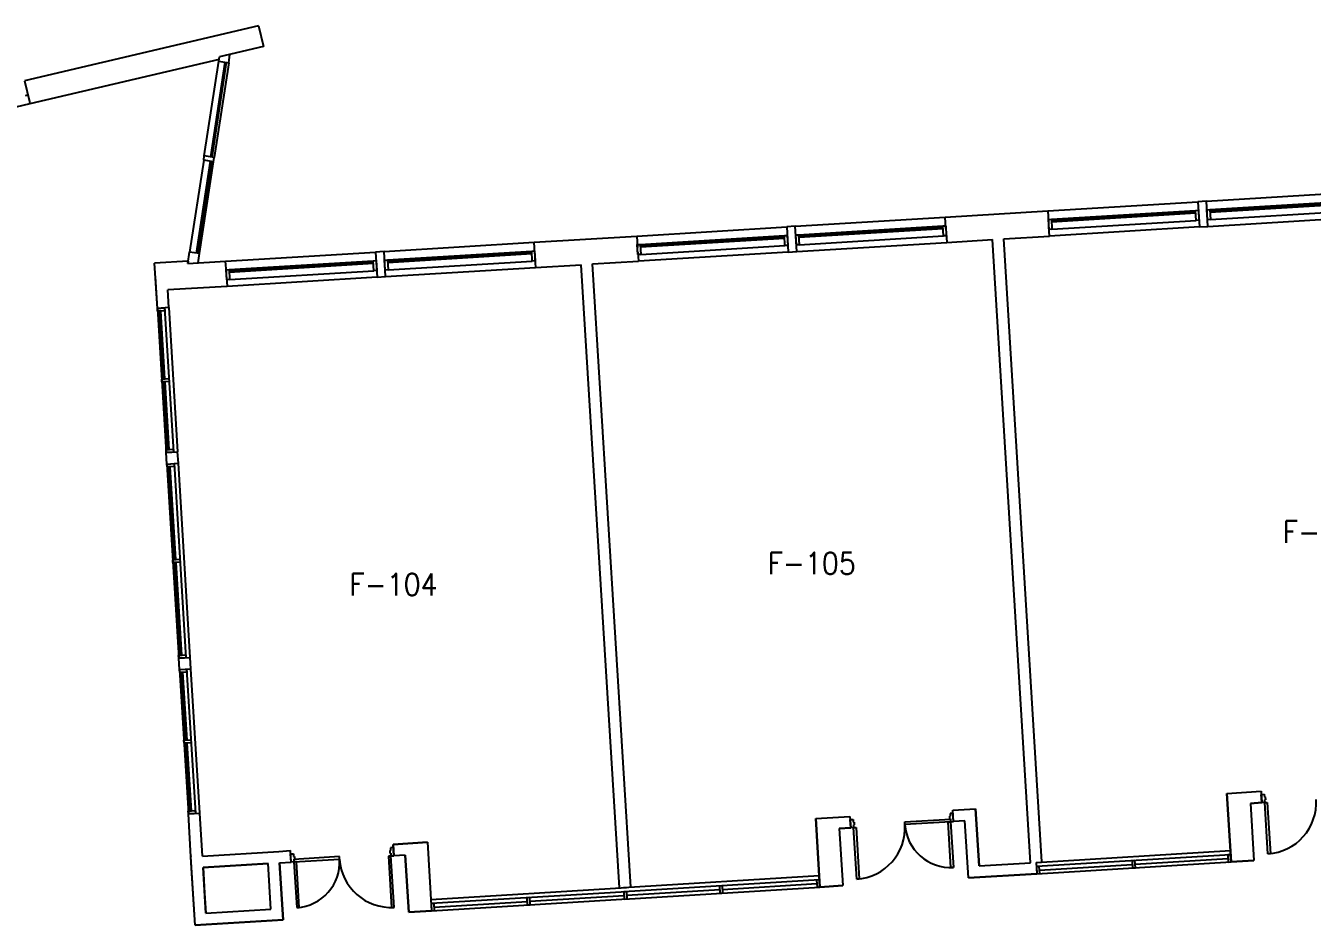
# Model space of a CAD drawing. Header units: inches. Extents: x -2 to 15026, y -1056 to 7065.
# Drawn here: x 9577 to 10477, y 6234 to 6863 of the extents above; entities that cross this region are included whole.
import ezdxf
from ezdxf.enums import TextEntityAlignment as Align

# ---------------------------------------------------------------- set-up
doc = ezdxf.new("R2010")
doc.units = ezdxf.units.IN
doc.header["$LTSCALE"] = 48
doc.header["$MEASUREMENT"] = 0
doc.layers.get('0').update_dxf_attribs({"linetype": 'CONTINUOUS'})
for name, color, linetype in [('A-DOOR', 5, 'CONTINUOUS'), ('A-GLAZ', 1, 'CONTINUOUS'), ('A-GLAZ-DETL', 5, 'CONTINUOUS'), ('A-WALL', 7, 'CONTINUOUS'), ('A-WALL-SILL', 3, 'CONTINUOUS'), ('SP-RMNO', 7, 'CONTINUOUS'), ('SP-ROOM', 7, 'CONTINUOUS')]:
    doc.layers.add(name, color=color, linetype=linetype)
doc.styles.add('ROMANS', font='ROMANS', dxfattribs={"width": 0.78})

# ---------------------------------------------------------------- blocks, each defined once
blk = doc.blocks.new('FMGRM1')
at = {"style": 'ROMANS', "width": 0.9}
for tag, p in [('DATA1', (0, -0.2836)), ('DATA2', (0, -0.443)), ('DATA3', (0, -0.6024)), ('DATA4', (0, -0.7618)), ('DATA5', (0, -0.9213))]:
    blk.add_attdef(tag, text='', height=0.1172, dxfattribs=at).set_placement(p, align=Align.CENTER)
at = {"layer": 'SP-RMNO', "style": 'ROMANS', "width": 0.9}
blk.add_attdef('RMNUMB', text='', height=0.16, dxfattribs=at).set_placement((0, 0), align=Align.MIDDLE)

msp = doc.modelspace()

# ---------------------------------------------------------------- linework, layer by layer
at = {"layer": 'A-DOOR', "linetype": 'Continuous'}
for p, q in [((10441.15, 6325.62), (10443.15, 6325.74)), ((10441.5, 6319.88), (10441.15, 6325.62)), ((10443.15, 6325.74), (10443.26, 6323.81)), ((10443.26, 6323.81), (10443.89, 6323.85)), ((10443.89, 6323.85), (10444, 6321.97)), ((10443.5, 6320), (10441.5, 6319.88)), ((10444, 6321.97), (10443.38, 6321.94)), ((10443.38, 6321.94), (10443.5, 6320)), ((10443.5, 6320), (10445.24, 6320.11)), ((10445.7, 6284.07), (10443.5, 6320)), ((10445.24, 6320.11), (10447.45, 6284.17)), ((10153.69, 6308.04), (10155.68, 6308.16)), ((10154.04, 6302.3), (10153.69, 6308.04)), ((10155.68, 6308.16), (10155.8, 6306.23)), ((10155.8, 6306.23), (10156.43, 6306.26)), ((10156.43, 6306.26), (10156.54, 6304.39)), ((10191.86, 6306.37), (10223.8, 6308.32)), ((10191.97, 6304.62), (10191.86, 6306.37)), ((10223.91, 6306.58), (10191.97, 6304.62)), ((10222.16, 6306.47), (10223.91, 6306.58)), ((10224.12, 6274.53), (10222.16, 6306.47)), ((10223.68, 6310.38), (10223.05, 6310.34)), ((10223.05, 6310.34), (10223.17, 6308.47)), ((10223.17, 6308.47), (10223.79, 6308.51)), ((10225.56, 6312.44), (10223.56, 6312.32)), ((10223.56, 6312.32), (10223.68, 6310.38)), ((10223.79, 6308.51), (10223.91, 6306.58)), ((10223.8, 6308.32), (10223.91, 6306.58)), ((10223.91, 6306.58), (10225.91, 6306.7)), ((10223.91, 6306.58), (10225.87, 6274.64)), ((10225.91, 6306.7), (10225.56, 6312.44)), ((10156.04, 6302.42), (10154.04, 6302.3)), ((10156.54, 6304.39), (10155.92, 6304.35)), ((10155.92, 6304.35), (10156.04, 6302.42)), ((10156.04, 6302.42), (10157.78, 6302.53)), ((10158.24, 6266.48), (10156.04, 6302.42)), ((10157.78, 6302.53), (10159.98, 6266.59)), ((9834.28, 6288.5), (9832.29, 6288.38)), ((9832.29, 6288.38), (9832.41, 6286.45)), ((9834.64, 6282.76), (9834.28, 6288.5)), ((9762.41, 6284.1), (9764.41, 6284.22)), ((9762.77, 6278.36), (9762.41, 6284.1)), ((9764.41, 6284.22), (9764.53, 6282.29)), ((9764.53, 6282.29), (9765.15, 6282.32)), ((9765.27, 6280.45), (9764.64, 6280.42)), ((9764.64, 6280.42), (9764.76, 6278.48)), ((9796.6, 6282.18), (9764.66, 6280.23)), ((9764.66, 6280.23), (9764.76, 6278.48)), ((9764.76, 6278.48), (9796.7, 6280.44)), ((9766.51, 6278.59), (9764.76, 6278.48)), ((9765.15, 6282.32), (9765.27, 6280.45)), ((9768.47, 6246.65), (9766.51, 6278.59)), ((9796.7, 6280.44), (9796.6, 6282.18)), ((9832.64, 6282.64), (9830.89, 6282.53)), ((9830.89, 6282.53), (9833.09, 6246.6)), ((9832.41, 6286.45), (9831.78, 6286.41)), ((9831.78, 6286.41), (9831.9, 6284.54)), ((9831.9, 6284.54), (9832.52, 6284.57)), ((9832.52, 6284.57), (9832.64, 6282.64)), ((9832.64, 6282.64), (9834.64, 6282.76)), ((9834.84, 6246.7), (9832.64, 6282.64)), ((10447.45, 6284.17), (10445.7, 6284.07)), ((9764.76, 6278.48), (9762.77, 6278.36)), ((9764.76, 6278.48), (9766.72, 6246.54)), ((10225.87, 6274.64), (10224.12, 6274.53)), ((10159.98, 6266.59), (10158.24, 6266.48)), ((9766.72, 6246.54), (9768.47, 6246.65)), ((9833.09, 6246.6), (9834.84, 6246.7))]:
    msp.add_line(p, q, dxfattribs=at)
for centre, radius, start, end in [((10443.5, 6320), 36, 273.50548, 3.50548), ((10156.04, 6302.42), 36, 273.50548, 3.50548), ((10223.91, 6306.58), 32, 183.50549, 273.50549), ((9764.76, 6278.48), 32, 273.50548, 3.50548), ((9832.64, 6282.64), 36, 183.50549, 273.50549)]:
    msp.add_arc(centre, radius, start, end, dxfattribs=at)
msp.add_point((9692.74, 6282.6), dxfattribs=at)
at = {"layer": 'A-GLAZ', "linetype": 'Continuous'}
for p, q in [((9706.58, 6771.24), (9716.69, 6837.46)), ((9707.57, 6771.09), (9717.68, 6837.31)), ((9706.12, 6768.27), (9696.32, 6704.07)), ((9707.11, 6768.12), (9697.31, 6703.92)), ((10405.13, 6734.43), (10505.94, 6740.6)), ((10506, 6739.6), (10405.19, 6733.43)), ((10506.06, 6738.6), (10405.25, 6732.44)), ((10294.33, 6727.66), (10395.14, 6733.82)), ((10395.21, 6732.82), (10294.39, 6726.66)), ((10395.27, 6731.83), (10294.46, 6725.66)), ((10405.55, 6727.44), (10506.36, 6733.61)), ((10117.66, 6716.85), (10218.47, 6723.02)), ((10218.54, 6722.02), (10117.72, 6715.85)), ((10218.6, 6721.02), (10117.79, 6714.85)), ((10294.76, 6720.67), (10395.57, 6726.83)), ((10006.87, 6710.07), (10107.68, 6716.24)), ((10107.74, 6715.24), (10006.93, 6709.08)), ((10107.8, 6714.24), (10006.99, 6708.08)), ((10118.09, 6709.86), (10218.9, 6716.03)), ((9830.2, 6699.27), (9931.01, 6705.43)), ((9931.07, 6704.44), (9830.26, 6698.27)), ((9931.13, 6703.44), (9830.32, 6697.27)), ((10007.3, 6703.09), (10108.11, 6709.25)), ((9719.41, 6692.49), (9820.22, 6698.66)), ((9820.28, 6697.66), (9719.47, 6691.49)), ((9820.34, 6696.66), (9719.53, 6690.5)), ((9830.63, 6692.28), (9931.44, 6698.45)), ((9719.83, 6685.5), (9820.65, 6691.67)), ((9674.33, 6665.69), (9680.5, 6564.88)), ((9670.46, 6663.45), (9673.36, 6616.04)), ((9671.46, 6663.51), (9674.36, 6616.1)), ((9673.49, 6614.04), (9676.39, 6566.63)), ((9674.48, 6614.1), (9677.38, 6566.69)), ((9677.12, 6554.65), (9681.09, 6489.77)), ((9678.12, 6554.71), (9682.08, 6489.84)), ((9680.99, 6556.89), (9689.29, 6421.15)), ((9681.21, 6487.78), (9685.18, 6422.9)), ((9682.21, 6487.84), (9686.17, 6422.96)), ((9685.91, 6410.92), (9688.81, 6363.51)), ((9686.91, 6410.98), (9689.81, 6363.57)), ((9689.78, 6413.16), (9695.95, 6312.35)), ((9688.93, 6361.51), (9691.83, 6314.1)), ((9689.93, 6361.57), (9692.83, 6314.16)), ((10419.68, 6283.48), (10283.94, 6275.18)), ((10352.96, 6276.89), (10417.84, 6280.86)), ((10286.09, 6272.8), (10350.96, 6276.77)), ((10132.22, 6265.9), (9995.48, 6257.53)), ((10064.5, 6259.25), (10130.38, 6263.28)), ((9997.47, 6257.66), (9860.73, 6249.29)), ((9929.75, 6251.01), (9995.63, 6255.04)), ((9997.62, 6255.16), (10062.5, 6259.13)), ((9862.88, 6246.92), (9927.76, 6250.89))]:
    msp.add_line(p, q, dxfattribs=at)
at = {"layer": 'A-GLAZ-DETL', "linetype": 'Continuous'}
for p, q in [((9712.24, 6838.14), (9712.7, 6841.11)), ((9712.24, 6838.14), (9719.16, 6837.08)), ((9719.16, 6837.08), (9720.04, 6842.83)), ((9578.83, 6814.29), (9576.88, 6813.83)), ((9701.68, 6768.95), (9702.13, 6771.92)), ((9708.6, 6767.9), (9701.68, 6768.95)), ((9709.05, 6770.86), (9702.13, 6771.92)), ((9708.6, 6767.9), (9709.05, 6770.86)), ((10395.14, 6733.82), (10397.14, 6733.94)), ((10395.57, 6726.83), (10395.14, 6733.82)), ((10397.14, 6733.94), (10397.57, 6726.96)), ((10403.13, 6734.31), (10405.13, 6734.43)), ((10403.56, 6727.32), (10403.13, 6734.31)), ((10405.13, 6734.43), (10405.55, 6727.44)), ((10218.47, 6723.02), (10220.47, 6723.14)), ((10218.9, 6716.03), (10218.47, 6723.02)), ((10220.47, 6723.14), (10220.9, 6716.15)), ((10292.34, 6727.53), (10294.33, 6727.66)), ((10292.76, 6720.55), (10292.34, 6727.53)), ((10294.76, 6720.67), (10292.76, 6720.55)), ((10294.33, 6727.66), (10294.76, 6720.67)), ((10397.57, 6726.96), (10395.57, 6726.83)), ((10405.55, 6727.44), (10403.56, 6727.32)), ((10107.68, 6716.24), (10109.68, 6716.36)), ((10108.11, 6709.25), (10107.68, 6716.24)), ((10109.68, 6716.36), (10110.11, 6709.37)), ((10115.67, 6716.73), (10117.66, 6716.85)), ((10116.09, 6709.74), (10115.67, 6716.73)), ((10117.66, 6716.85), (10118.09, 6709.86)), ((10220.9, 6716.15), (10218.9, 6716.03)), ((9690.65, 6696.74), (9691.87, 6704.75)), ((9698.79, 6703.69), (9691.87, 6704.75)), ((9697.8, 6697.18), (9698.79, 6703.69)), ((9931.01, 6705.43), (9933.01, 6705.56)), ((9931.44, 6698.45), (9931.01, 6705.43)), ((9933.01, 6705.56), (9933.44, 6698.57)), ((10004.87, 6709.95), (10006.87, 6710.07)), ((10005.3, 6702.96), (10004.87, 6709.95)), ((10007.3, 6703.09), (10005.3, 6702.96)), ((10006.87, 6710.07), (10007.3, 6703.09)), ((10110.11, 6709.37), (10108.11, 6709.25)), ((10118.09, 6709.86), (10116.09, 6709.74)), ((9690.9, 6698.39), (9690.65, 6696.74)), ((9717.41, 6692.37), (9719.41, 6692.49)), ((9717.84, 6685.38), (9717.41, 6692.37)), ((9719.41, 6692.49), (9719.83, 6685.5)), ((9820.22, 6698.66), (9822.22, 6698.78)), ((9820.65, 6691.67), (9820.22, 6698.66)), ((9822.22, 6698.78), (9822.64, 6691.79)), ((9828.2, 6699.15), (9830.2, 6699.27)), ((9828.63, 6692.16), (9828.2, 6699.15)), ((9830.2, 6699.27), (9830.63, 6692.28)), ((9933.44, 6698.57), (9931.44, 6698.45)), ((9719.83, 6685.5), (9717.84, 6685.38)), ((9822.64, 6691.79), (9820.65, 6691.67)), ((9830.63, 6692.28), (9828.63, 6692.16))]:
    msp.add_line(p, q, dxfattribs=at)
for points in [[(9674.46, 6663.69), (9669.47, 6663.39), (9669.34, 6665.38), (9674.33, 6665.69)], [(9677.48, 6614.29), (9672.49, 6613.98), (9672.37, 6615.98), (9677.36, 6616.28)], [(9680.5, 6564.88), (9675.51, 6564.57), (9675.39, 6566.57), (9680.38, 6566.87)], [(9681.11, 6554.9), (9676.12, 6554.59), (9676, 6556.59), (9680.99, 6556.89)], [(9685.2, 6488.02), (9680.21, 6487.72), (9680.09, 6489.71), (9685.08, 6490.02)], [(9689.29, 6421.15), (9684.3, 6420.84), (9684.18, 6422.84), (9689.17, 6423.14)], [(9689.9, 6411.17), (9684.91, 6410.86), (9684.79, 6412.86), (9689.78, 6413.16)], [(9692.92, 6361.76), (9687.93, 6361.45), (9687.81, 6363.45), (9692.8, 6363.75)], [(9695.95, 6312.35), (9690.95, 6312.04), (9690.83, 6314.04), (9695.82, 6314.35)], [(10351.12, 6274.28), (10353.11, 6274.4), (10352.81, 6279.39), (10350.81, 6279.27)], [(10417.99, 6278.37), (10419.99, 6278.49), (10419.68, 6283.48), (10417.69, 6283.36)], [(10284.24, 6270.19), (10286.24, 6270.31), (10285.93, 6275.3), (10283.94, 6275.18)], [(10062.66, 6256.63), (10064.65, 6256.76), (10064.35, 6261.75), (10062.35, 6261.62)], [(10130.53, 6260.78), (10132.53, 6260.91), (10132.22, 6265.9), (10130.22, 6265.78)], [(9927.91, 6248.39), (9929.9, 6248.51), (9929.6, 6253.5), (9927.6, 6253.38)], [(9995.78, 6252.54), (9997.78, 6252.67), (9997.47, 6257.66), (9995.48, 6257.53)], [(9995.78, 6252.54), (9997.78, 6252.67), (9997.47, 6257.66), (9995.48, 6257.53)], [(9861.03, 6244.3), (9863.03, 6244.42), (9862.72, 6249.41), (9860.73, 6249.29)]]:
    msp.add_lwpolyline(points, close=True, dxfattribs=at)
at = {"layer": 'A-WALL', "linetype": 'Continuous'}
for p, q in [((9739.98, 6862.92), (9576.43, 6824.51)), ((9739.98, 6862.92), (9743.41, 6848.32)), ((9743.41, 6848.32), (9712.7, 6841.11)), ((9712.52, 6839.4), (9580.23, 6808.32)), ((9576.43, 6824.51), (9579.86, 6809.91)), ((9579.86, 6809.91), (9580.23, 6808.32)), ((10402.76, 6740.3), (10396.77, 6739.93)), ((10396.77, 6739.93), (10397.85, 6722.34)), ((10403.84, 6722.71), (10402.76, 6740.3)), ((10220.1, 6729.13), (10291.97, 6733.52)), ((10220.59, 6721.14), (10220.1, 6729.13)), ((10291.97, 6733.52), (10292.46, 6725.54)), ((10115.3, 6722.72), (10109.31, 6722.35)), ((10109.31, 6722.35), (10110.39, 6704.76)), ((10116.38, 6705.12), (10115.3, 6722.72)), ((10293.05, 6715.93), (10292.64, 6722.54)), ((10397.85, 6722.34), (10403.84, 6722.71)), ((9932.64, 6711.54), (10004.51, 6715.94)), ((9933.13, 6703.56), (9932.64, 6711.54)), ((10004.51, 6715.94), (10005, 6707.96)), ((10220.78, 6718.15), (10221.18, 6711.53)), ((10221.18, 6711.53), (10253.12, 6713.49)), ((10279.76, 6277.93), (10253.12, 6713.49)), ((10261.11, 6713.98), (10293.05, 6715.93)), ((10287.75, 6278.42), (10261.11, 6713.98)), ((9827.84, 6705.13), (9821.85, 6704.77)), ((9821.85, 6704.77), (9822.92, 6687.18)), ((9828.91, 6687.54), (9827.84, 6705.13)), ((10005.18, 6704.96), (10005.58, 6698.35)), ((10110.39, 6704.76), (10116.38, 6705.12)), ((9690.9, 6698.39), (9667.41, 6696.95)), ((9669.34, 6665.38), (9667.41, 6696.95)), ((9690.65, 6696.74), (9717.04, 6698.36)), ((9717.53, 6690.37), (9717.04, 6698.36)), ((9933.31, 6700.57), (9933.72, 6693.95)), ((9933.72, 6693.95), (9965.66, 6695.91)), ((9992.3, 6260.35), (9965.66, 6695.91)), ((9973.64, 6696.39), (10005.58, 6698.35)), ((10000.28, 6260.83), (9973.64, 6696.39)), ((9669.34, 6665.38), (9668, 6687.34)), ((9717.72, 6687.38), (9718.12, 6680.77)), ((9822.92, 6687.18), (9828.91, 6687.54)), ((9718.12, 6680.77), (9676.57, 6678.22)), ((9677.33, 6665.87), (9676.57, 6678.22)), ((9677.33, 6665.87), (9669.34, 6665.38)), ((9669.34, 6665.38), (9675.51, 6564.57)), ((9675.51, 6564.57), (9683.49, 6565.06)), ((9676, 6556.59), (9675.51, 6564.57)), ((9683.98, 6557.08), (9683.49, 6565.06)), ((9676, 6556.59), (9683.98, 6557.08)), ((9676, 6556.59), (9684.3, 6420.84)), ((9684.3, 6420.84), (9692.29, 6421.33)), ((9684.79, 6412.86), (9684.3, 6420.84)), ((9692.77, 6413.34), (9692.29, 6421.33)), ((9684.79, 6412.86), (9692.77, 6413.34)), ((9684.79, 6412.86), (9690.95, 6312.04)), ((10417.06, 6326.4), (10441.01, 6327.86)), ((10417.06, 6326.4), (10441.01, 6327.86)), ((10417.06, 6326.4), (10419.99, 6278.49)), ((10419.99, 6278.49), (10417.06, 6326.4)), ((10441.01, 6327.86), (10441.5, 6319.88)), ((10441.01, 6327.86), (10441.5, 6319.88)), ((10225.42, 6314.68), (10241.39, 6315.65)), ((10225.42, 6314.68), (10241.39, 6315.65)), ((10225.91, 6306.69), (10225.42, 6314.68)), ((10225.91, 6306.69), (10225.42, 6314.68)), ((10243.83, 6275.73), (10241.39, 6315.65)), ((10241.39, 6315.65), (10243.83, 6275.73)), ((10433.52, 6319.39), (10441.5, 6319.88)), ((10441.5, 6319.88), (10433.52, 6319.39)), ((10433.52, 6319.39), (10435.96, 6279.47)), ((10433.52, 6319.39), (10435.96, 6279.47)), ((9690.95, 6312.04), (9698.94, 6312.53)), ((9692.79, 6282.1), (9690.95, 6312.04)), ((9700.77, 6282.59), (9698.94, 6312.53)), ((10129.6, 6308.82), (10153.55, 6310.28)), ((10129.6, 6308.82), (10153.55, 6310.28)), ((10129.6, 6308.82), (10132.53, 6260.91)), ((10132.53, 6260.91), (10129.6, 6308.82)), ((10153.55, 6310.28), (10154.04, 6302.3)), ((10153.55, 6310.28), (10154.04, 6302.3)), ((10233.89, 6307.18), (10225.91, 6306.69)), ((10233.89, 6307.18), (10225.91, 6306.69)), ((10236.33, 6267.26), (10233.89, 6307.18)), ((10236.33, 6267.26), (10233.89, 6307.18)), ((10146.05, 6301.81), (10154.04, 6302.3)), ((10154.04, 6302.3), (10146.05, 6301.81)), ((10146.05, 6301.81), (10148.5, 6261.88)), ((10146.05, 6301.81), (10148.5, 6261.88)), ((9858.1, 6292.21), (9834.15, 6290.75)), ((9834.15, 6290.75), (9858.1, 6292.21)), ((9834.15, 6290.75), (9834.64, 6282.76)), ((9834.15, 6290.75), (9834.64, 6282.76)), ((9834.64, 6282.76), (9834.15, 6290.75)), ((9858.1, 6292.21), (9861.03, 6244.3)), ((9858.1, 6292.21), (9861.03, 6244.3)), ((9692.77, 6282.1), (9692.79, 6282.1)), ((9695.71, 6234.19), (9692.77, 6282.1)), ((9693.27, 6274.12), (9692.77, 6282.1)), ((9692.77, 6282.1), (9692.79, 6282.1)), ((9700.77, 6282.59), (9754.28, 6285.86)), ((9700.77, 6282.59), (9754.28, 6285.86)), ((9754.28, 6285.86), (9762.28, 6286.35)), ((9762.77, 6278.37), (9762.28, 6286.35)), ((9842.62, 6283.25), (9834.64, 6282.76)), ((9842.62, 6283.25), (9834.64, 6282.76)), ((9842.62, 6283.25), (9845.06, 6243.32)), ((9845.06, 6243.32), (9842.62, 6283.25)), ((10419.99, 6278.49), (10435.96, 6279.47)), ((10435.96, 6279.47), (10419.99, 6278.49)), ((9695.71, 6234.19), (9693.27, 6274.12)), ((9701.25, 6274.6), (9746.79, 6277.39)), ((9746.79, 6277.39), (9701.25, 6274.6)), ((9703.2, 6242.66), (9701.25, 6274.6)), ((9701.25, 6274.6), (9702.35, 6256.64)), ((9748.74, 6245.45), (9746.79, 6277.39)), ((9748.74, 6245.45), (9746.79, 6277.39)), ((9754.77, 6277.88), (9762.77, 6278.37)), ((9757.22, 6237.95), (9754.77, 6277.88)), ((9754.77, 6277.88), (9757.22, 6237.95)), ((10236.33, 6267.26), (10284.24, 6270.19)), ((10284.24, 6270.19), (10236.33, 6267.26)), ((10243.83, 6275.73), (10279.76, 6277.93)), ((10243.83, 6275.73), (10279.76, 6277.93)), ((10283.75, 6278.17), (10284.24, 6270.19)), ((10283.75, 6278.17), (10284.24, 6270.19)), ((10284.24, 6270.19), (10419.99, 6278.49)), ((9995.78, 6252.54), (10132.53, 6260.91)), ((10132.53, 6260.91), (10148.5, 6261.88)), ((10148.5, 6261.88), (10132.53, 6260.91)), ((9702.35, 6256.64), (9702.35, 6256.64)), ((9702.35, 6256.64), (9703.2, 6242.66)), ((9861.03, 6244.3), (9997.78, 6252.67)), ((9703.2, 6242.66), (9748.74, 6245.45)), ((9703.2, 6242.66), (9748.74, 6245.45)), ((9845.06, 6243.32), (9861.03, 6244.3)), ((9861.03, 6244.3), (9845.06, 6243.32)), ((9695.71, 6234.19), (9757.22, 6237.95)), ((9757.22, 6237.95), (9695.71, 6234.19))]:
    msp.add_line(p, q, dxfattribs=at)
at = {"layer": 'A-WALL-SILL', "linetype": 'Continuous'}
for p, q in [((9702.13, 6771.92), (9712.24, 6838.14)), ((9719.16, 6837.08), (9709.05, 6770.86)), ((9580.23, 6808.32), (9523.4, 6794.98)), ((9701.68, 6768.95), (9691.87, 6704.75)), ((9698.79, 6703.69), (9708.6, 6767.9)), ((10402.76, 6740.3), (10507.57, 6746.71)), ((10291.97, 6733.52), (10396.77, 6739.93)), ((10115.3, 6722.72), (10220.1, 6729.13)), ((10403.84, 6722.71), (10508.64, 6729.12)), ((10004.51, 6715.94), (10109.31, 6722.35)), ((10397.85, 6722.34), (10293.05, 6715.93)), ((9827.84, 6705.13), (9932.64, 6711.54)), ((10116.38, 6705.12), (10221.18, 6711.53)), ((9717.04, 6698.36), (9821.85, 6704.77)), ((10110.39, 6704.76), (10005.58, 6698.35)), ((9828.91, 6687.54), (9933.72, 6693.95)), ((9822.92, 6687.18), (9718.12, 6680.77)), ((9669.34, 6665.38), (9675.51, 6564.57)), ((9677.33, 6665.87), (9683.49, 6565.06)), ((9676, 6556.59), (9684.3, 6420.84)), ((9692.29, 6421.33), (9683.98, 6557.08)), ((9684.79, 6412.86), (9690.95, 6312.04)), ((9698.94, 6312.53), (9692.77, 6413.34)), ((10283.75, 6278.17), (10419.5, 6286.47)), ((10284.24, 6270.19), (10419.99, 6278.49)), ((9860.54, 6252.29), (9997.29, 6260.65)), ((9995.29, 6260.53), (10132.04, 6268.89)), ((9995.78, 6252.54), (10132.53, 6260.91)), ((9861.03, 6244.3), (9997.78, 6252.67))]:
    msp.add_line(p, q, dxfattribs=at)

# ---------------------------------------------------------------- block references
at = {"layer": 'SP-ROOM', "linetype": 'Continuous'}
ref = msp.add_blockref('FMGRM1', (10487.03, 6509.12), dxfattribs=dict(at, xscale=96, yscale=96, zscale=96))
ref.add_attrib('RMNUMB', 'F-106', dxfattribs={"layer": 'SP-RMNO', "height": 15.36, "style": 'ROMANS', "width": 0.9}).set_placement((10487.03, 6509.12), align=Align.MIDDLE)
ref = msp.add_blockref('FMGRM1', (10126.81, 6487.16), dxfattribs=dict(at, xscale=96, yscale=96, zscale=96))
ref.add_attrib('RMNUMB', 'F-105', dxfattribs={"layer": 'SP-RMNO', "height": 15.36, "style": 'ROMANS', "width": 0.9}).set_placement((10126.81, 6487.16), align=Align.MIDDLE)
ref = msp.add_blockref('FMGRM1', (9834.39, 6472.41), dxfattribs=dict(at, xscale=96, yscale=96, zscale=96))
ref.add_attrib('RMNUMB', 'F-104', dxfattribs={"layer": 'SP-RMNO', "height": 15.36, "style": 'ROMANS', "width": 0.9}).set_placement((9834.39, 6472.41), align=Align.MIDDLE)

doc.saveas('drawing.dxf')
